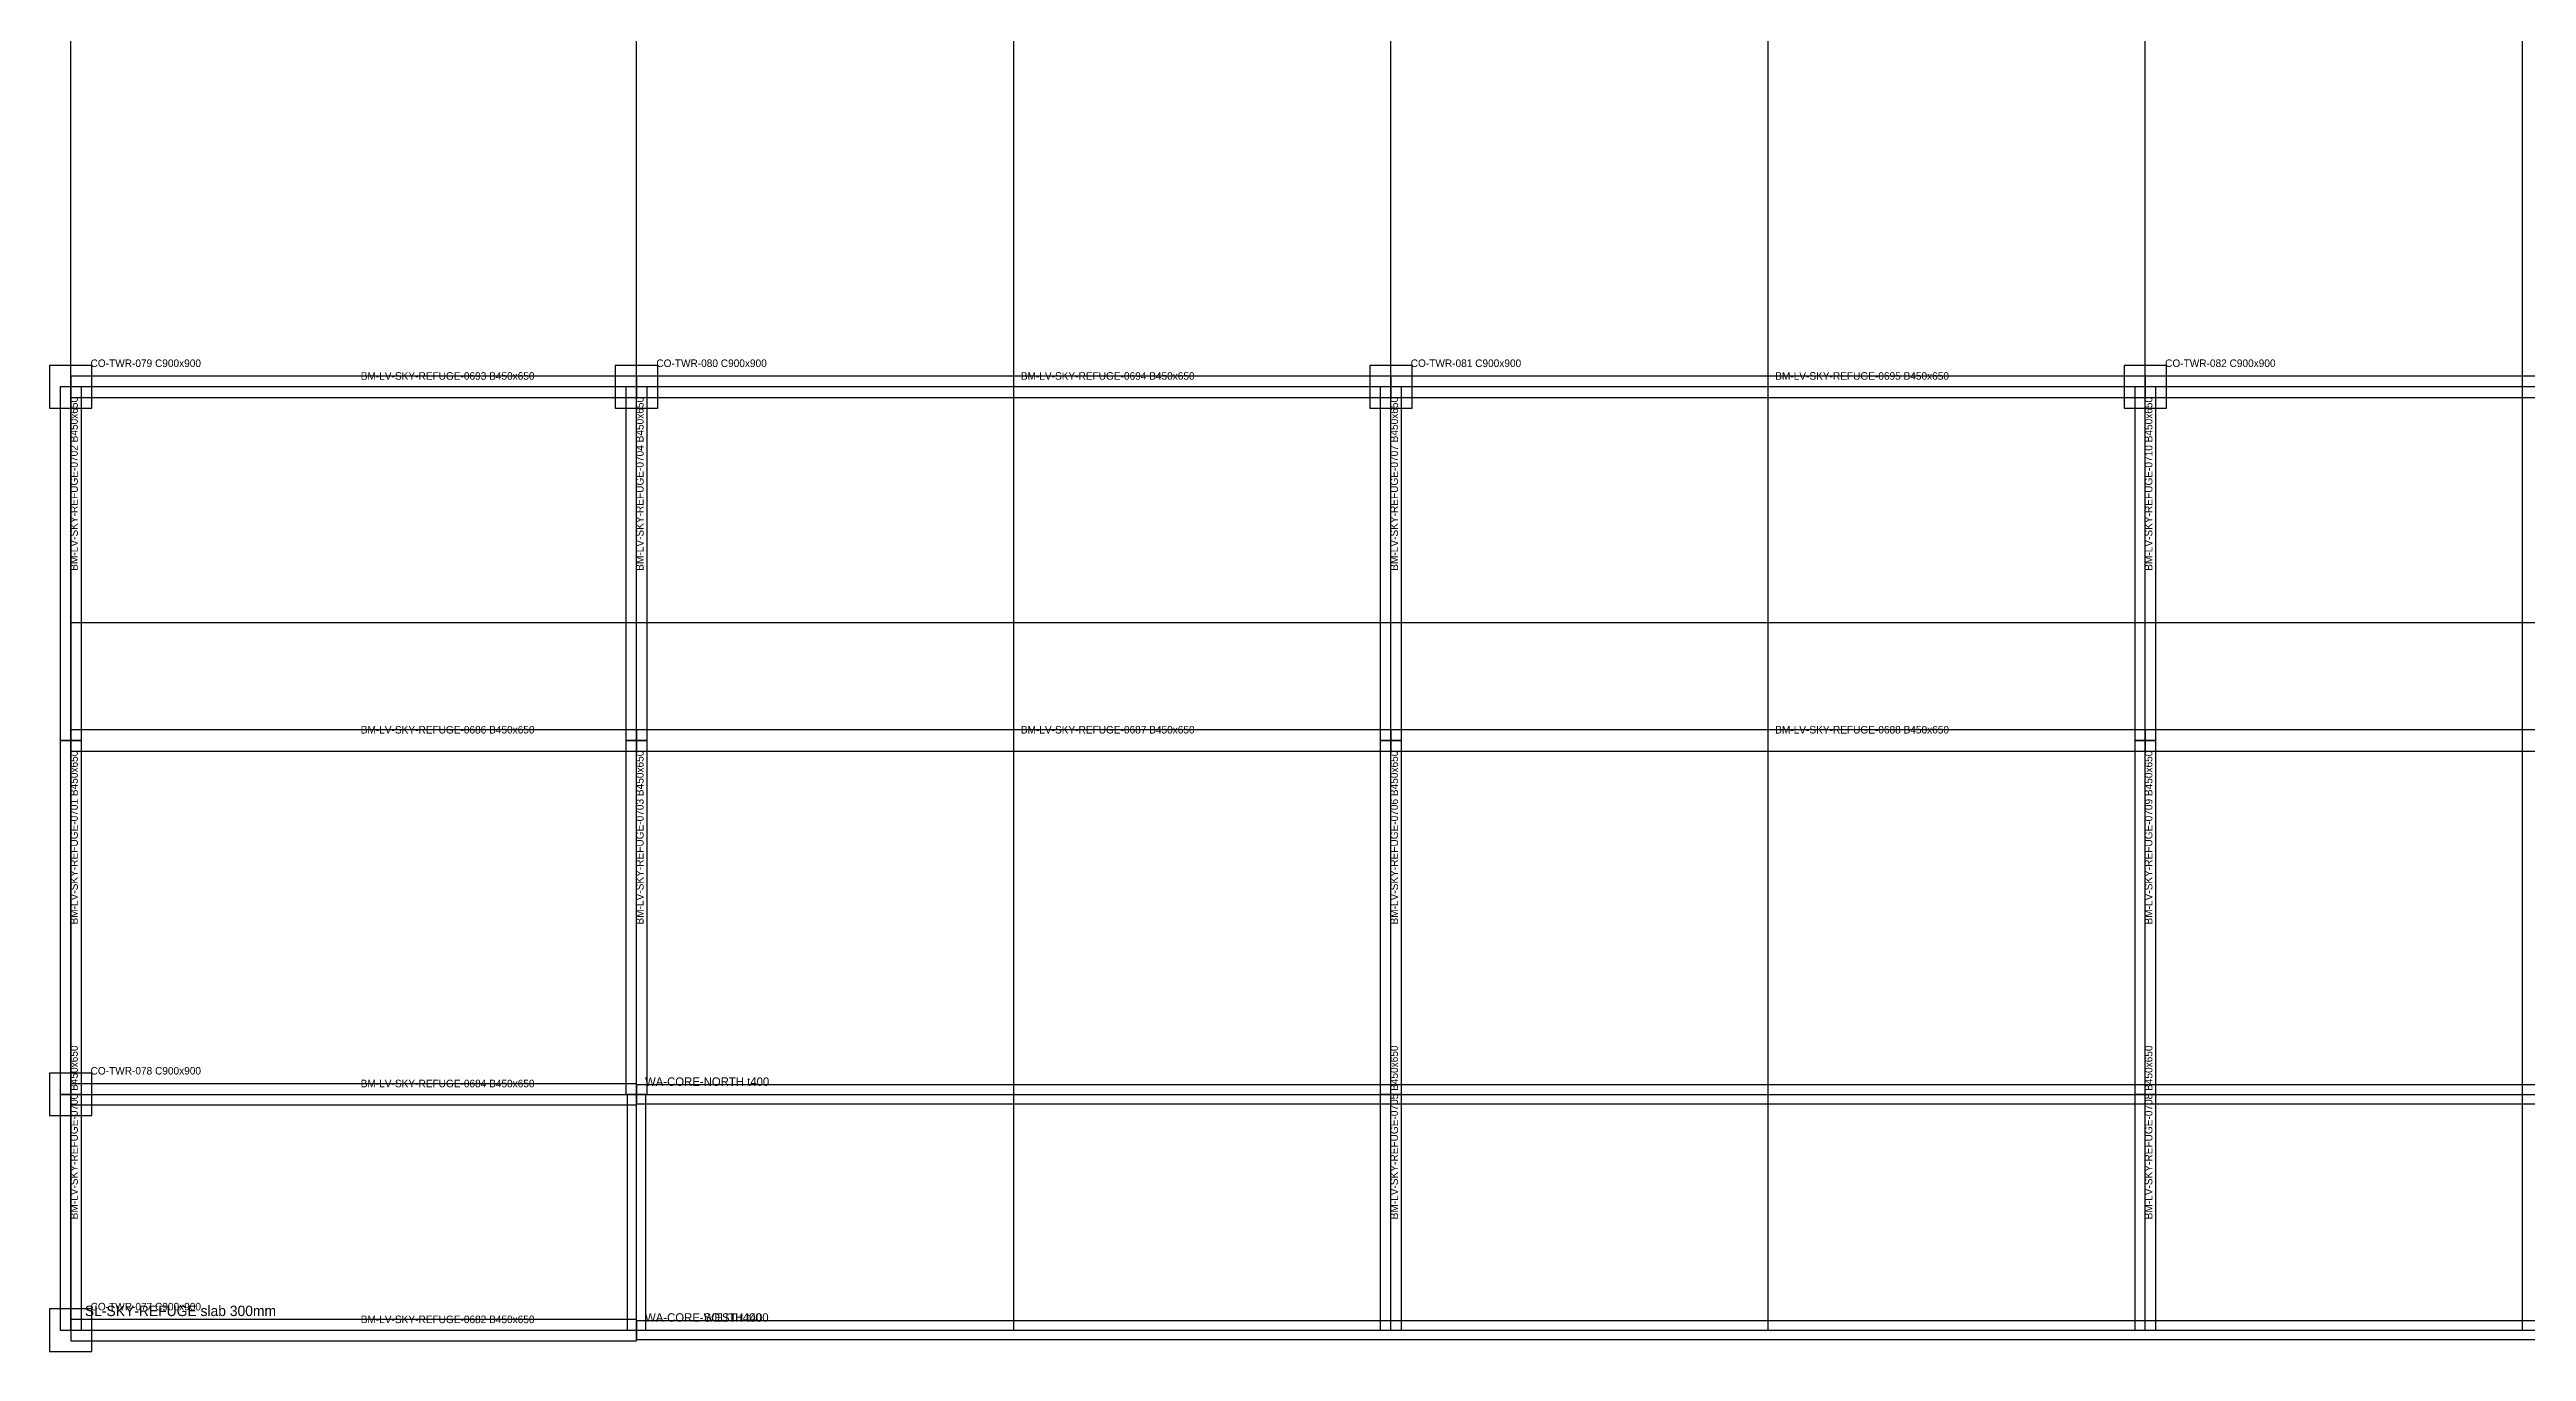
# Model space of a CAD drawing. Header units: millimetres. Extents: x -450 to 225826, y -254450 to 109948.
# Drawn here: x 118550 to 171084, y -254450 to -226851 of the extents above; entities that cross this region are included whole.
import ezdxf

# ---------------------------------------------------------------- set-up
doc = ezdxf.new("R2010")
doc.units = ezdxf.units.MM
for name, color, linetype in [('LV-SKY-REFUGE_BEAM', 5, 'Continuous'), ('LV-SKY-REFUGE_COLUMN', 1, 'Continuous'), ('LV-SKY-REFUGE_GRID', 8, 'Continuous'), ('LV-SKY-REFUGE_SLAB', 7, 'Continuous'), ('LV-SKY-REFUGE_WALL', 3, 'Continuous'), ('TEXT', 7, 'Continuous')]:
    doc.layers.add(name, color=color, linetype=linetype)

msp = doc.modelspace()

# ---------------------------------------------------------------- linework, layer by layer
at = {"layer": 'LV-SKY-REFUGE_BEAM'}
for points in [[(119000, -233775), (119000, -234225), (131000, -234225), (131000, -233775), (119000, -233775)], [(131000, -233775), (131000, -234225), (147000, -234225), (147000, -233775), (131000, -233775)], [(147000, -233775), (147000, -234225), (163000, -234225), (163000, -233775), (147000, -233775)], [(163000, -233775), (163000, -234225), (179000, -234225), (179000, -233775), (163000, -233775)], [(118775, -241500), (119225, -241500), (119225, -234000), (118775, -234000), (118775, -241500)], [(130775, -241500), (131225, -241500), (131225, -234000), (130775, -234000), (130775, -241500)], [(146775, -241500), (147225, -241500), (147225, -234000), (146775, -234000), (146775, -241500)], [(162775, -241500), (163225, -241500), (163225, -234000), (162775, -234000), (162775, -241500)], [(118775, -249000), (119225, -249000), (119225, -241500), (118775, -241500), (118775, -249000)], [(119000, -241275), (119000, -241725), (131000, -241725), (131000, -241275), (119000, -241275)], [(130775, -249000), (131225, -249000), (131225, -241500), (130775, -241500), (130775, -249000)], [(131000, -241275), (131000, -241725), (147000, -241725), (147000, -241275), (131000, -241275)], [(146775, -249000), (147225, -249000), (147225, -241500), (146775, -241500), (146775, -249000)], [(147000, -241275), (147000, -241725), (163000, -241725), (163000, -241275), (147000, -241275)], [(162775, -249000), (163225, -249000), (163225, -241500), (162775, -241500), (162775, -249000)], [(163000, -241275), (163000, -241725), (179000, -241725), (179000, -241275), (163000, -241275)], [(118775, -254000), (119225, -254000), (119225, -249000), (118775, -249000), (118775, -254000)], [(119000, -248775), (119000, -249225), (131000, -249225), (131000, -248775), (119000, -248775)], [(146775, -254000), (147225, -254000), (147225, -249000), (146775, -249000), (146775, -254000)], [(162775, -254000), (163225, -254000), (163225, -249000), (162775, -249000), (162775, -254000)], [(119000, -253775), (119000, -254225), (131000, -254225), (131000, -253775), (119000, -253775)]]:
    msp.add_lwpolyline(points, close=True, dxfattribs=at)
at = {"layer": 'LV-SKY-REFUGE_COLUMN'}
for points in [[(118550, -234450), (119450, -234450), (119450, -233550), (118550, -233550), (118550, -234450)], [(130550, -234450), (131450, -234450), (131450, -233550), (130550, -233550), (130550, -234450)], [(146550, -234450), (147450, -234450), (147450, -233550), (146550, -233550), (146550, -234450)], [(162550, -234450), (163450, -234450), (163450, -233550), (162550, -233550), (162550, -234450)], [(118550, -249450), (119450, -249450), (119450, -248550), (118550, -248550), (118550, -249450)], [(118550, -254450), (119450, -254450), (119450, -253550), (118550, -253550), (118550, -254450)]]:
    msp.add_lwpolyline(points, close=True, dxfattribs=at)
at = {"layer": 'LV-SKY-REFUGE_GRID'}
for points in [[(119000, -254000), (119000, -152000)], [(131000, -254000), (131000, -152000)], [(139000, -254000), (139000, -152000)], [(147000, -254000), (147000, -152000)], [(155000, -254000), (155000, -152000)], [(163000, -254000), (163000, -152000)], [(171000, -254000), (171000, -152000)], [(119000, -239000), (223000, -239000)], [(119000, -249000), (223000, -249000)], [(119000, -254000), (223000, -254000)]]:
    msp.add_lwpolyline(points, dxfattribs=at)
at = {"layer": 'LV-SKY-REFUGE_SLAB'}
msp.add_lwpolyline([(119000, -254000), (223000, -254000), (223000, -234000), (119000, -234000), (119000, -254000)], close=True, dxfattribs=at)
at = {"layer": 'LV-SKY-REFUGE_WALL'}
for points in [[(130800, -254000), (131200, -254000), (131200, -249000), (130800, -249000), (130800, -254000)], [(131000, -248800), (131000, -249200), (211000, -249200), (211000, -248800), (131000, -248800)], [(131000, -253800), (131000, -254200), (211000, -254200), (211000, -253800), (131000, -253800)]]:
    msp.add_lwpolyline(points, close=True, dxfattribs=at)

# ---------------------------------------------------------------- texts
at = {"layer": 'TEXT'}
for s, height, p in [('CO-TWR-079 C900x900', 160, (119420, -233580)), ('BM-LV-SKY-REFUGE-0693 B450x650', 160, (125150, -233850)), ('CO-TWR-080 C900x900', 160, (131420, -233580)), ('BM-LV-SKY-REFUGE-0694 B450x650', 160, (139150, -233850)), ('CO-TWR-081 C900x900', 160, (147420, -233580)), ('BM-LV-SKY-REFUGE-0695 B450x650', 160, (155150, -233850)), ('CO-TWR-082 C900x900', 160, (163420, -233580)), ('BM-LV-SKY-REFUGE-0686 B450x650', 160, (125150, -241350)), ('BM-LV-SKY-REFUGE-0687 B450x650', 160, (139150, -241350)), ('BM-LV-SKY-REFUGE-0688 B450x650', 160, (155150, -241350)), ('CO-TWR-078 C900x900', 160, (119420, -248580)), ('BM-LV-SKY-REFUGE-0684 B450x650', 160, (125150, -248850)), ('WA-CORE-NORTH t400', 180, (131180, -248820)), ('SL-SKY-REFUGE slab 300mm', 220, (119300, -253700)), ('CO-TWR-077 C900x900', 160, (119420, -253580)), ('BM-LV-SKY-REFUGE-0682 B450x650', 160, (125150, -253850)), ('WA-CORE-SOUTH t400', 180, (131180, -253820)), ('WA-CORE-WEST t400', 180, (131180, -253820))]:
    msp.add_text(s, height=height, dxfattribs=at).set_placement(p)
for s, p in [('BM-LV-SKY-REFUGE-0702 B450x650', (119150, -237900)), ('BM-LV-SKY-REFUGE-0704 B450x650', (131150, -237900)), ('BM-LV-SKY-REFUGE-0707 B450x650', (147150, -237900)), ('BM-LV-SKY-REFUGE-0710 B450x650', (163150, -237900)), ('BM-LV-SKY-REFUGE-0701 B450x650', (119150, -245400)), ('BM-LV-SKY-REFUGE-0703 B450x650', (131150, -245400)), ('BM-LV-SKY-REFUGE-0706 B450x650', (147150, -245400)), ('BM-LV-SKY-REFUGE-0709 B450x650', (163150, -245400)), ('BM-LV-SKY-REFUGE-0700 B450x650', (119150, -251650)), ('BM-LV-SKY-REFUGE-0705 B450x650', (147150, -251650)), ('BM-LV-SKY-REFUGE-0708 B450x650', (163150, -251650))]:
    msp.add_text(s, height=160, rotation=90, dxfattribs=at).set_placement(p)

doc.saveas('drawing.dxf')
